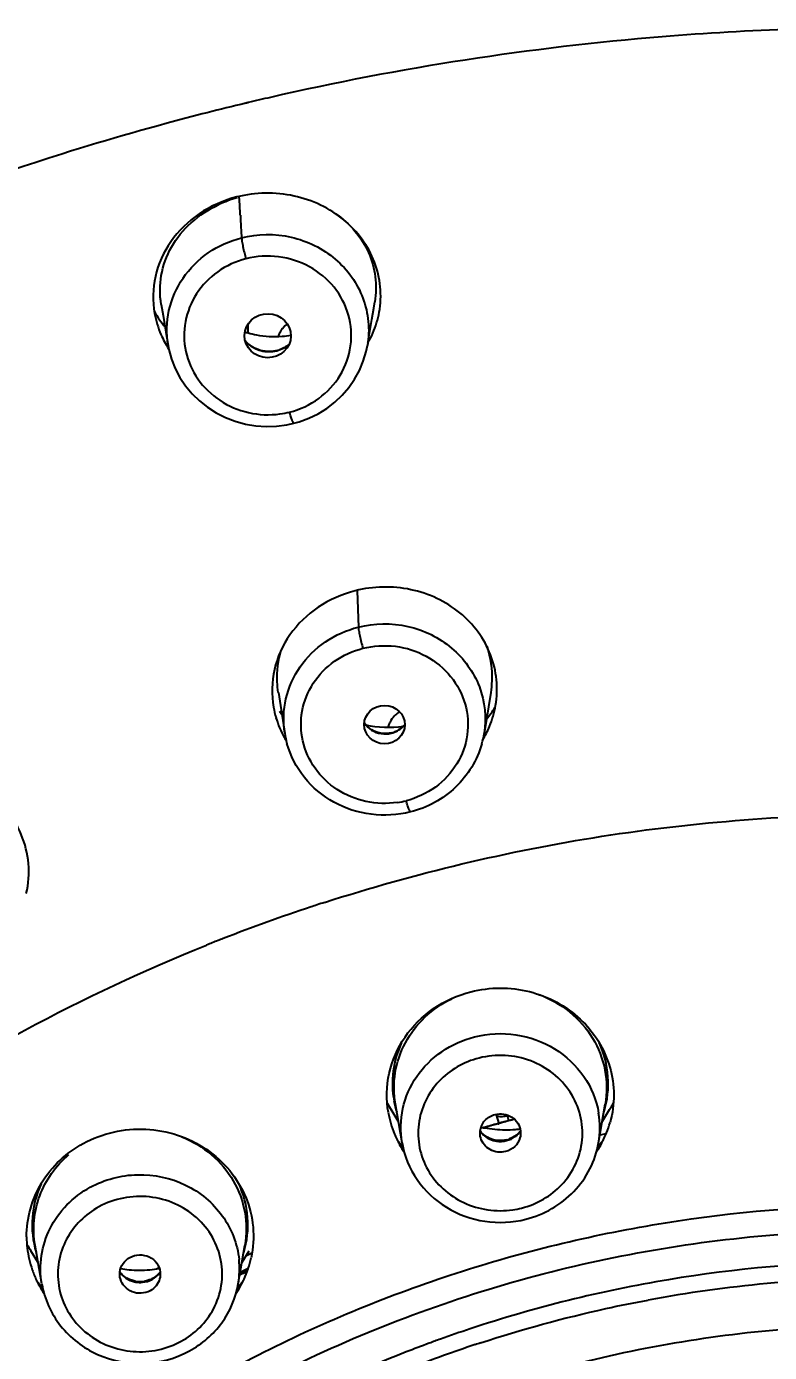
# Model space of a CAD drawing. Header units: millimetres. Extents: x 15137 to 17513, y -10160 to -6800.
# Drawn here: x 16518.38 to 16531.18, y -8244.1 to -8221.23 of the extents above; entities that cross this region are included whole.
import ezdxf

# ---------------------------------------------------------------- set-up
doc = ezdxf.new("R2010")
doc.units = ezdxf.units.MM
doc.styles.add('ARIAL', font='arial.ttf')
doc.dimstyles.get("Standard").update_dxf_attribs({"dimtxt": 15, "dimasz": 15, "dimexe": 0.18, "dimexo": 0.0625, "dimgap": 4, "dimtad": 0, "dimdec": 1, "dimdsep": 46, "dimtxsty": 'ARIAL', "dimcen": 0, "dimclrd": 5, "dimclre": 5, "dimclrt": 5, "dimadec": 0, "dimazin": 0, "dimtfac": 1, "dimtdec": 1, "dimtofl": 0, "dimtmove": 0, "dimatfit": 3, "dimfxl": 1, "dimtolj": 1, "dimtzin": 0, "dimarcsym": 0})

# ---------------------------------------------------------------- blocks, each defined once
blk = doc.blocks.new('*D72')
at = {"color": 5, "lineweight": -2, "transparency": 16777216}
for p, q in [((16473.239, -8277.12), (16473.239, -8173.164)), ((16593.175, -8277.612), (16593.175, -8173.164)), ((16488.239, -8173.344), (16504.502, -8173.344)), ((16578.175, -8173.344), (16561.912, -8173.344))]:
    blk.add_line(p, q, dxfattribs=at)
at = {"color": 5, "transparency": 16777216}
for points in [[(16488.239, -8170.844), (16488.239, -8175.844), (16473.239, -8173.344)], [(16578.175, -8170.844), (16578.175, -8175.844), (16593.175, -8173.344)]]:
    blk.add_solid(points, dxfattribs=at)
at = {"layer": 'Defpoints', "color": 0, "transparency": 16777216}
for p in [(16593.175, -8173.344), (16473.239, -8277.182), (16593.175, -8277.675)]:
    blk.add_point(p, dxfattribs=at)
at = {"color": 5, "transparency": 16777216, "insert": (16533.207, -8173.344), "char_height": 15, "attachment_point": 5, "style": 'ARIAL'}
blk.add_mtext('\\A1;%%C120', dxfattribs=at)

msp = doc.modelspace()

# ---------------------------------------------------------------- linework, layer by layer
at = {"linetype": 'Continuous'}
for p, q in [((16522.198, -8222.546), (16522.068, -8222.577)), ((16522.111, -8222.567), (16522.068, -8222.578)), ((16522.198, -8222.548), (16522.111, -8222.567)), ((16524.36, -8226.091), (16524.378, -8225.983)), ((16520.697, -8226.027), (16520.729, -8226.217)), ((16524.327, -8226.286), (16524.36, -8226.091)), ((16520.762, -8226.413), (16520.754, -8226.404)), ((16524.274, -8226.599), (16524.327, -8226.286)), ((16524.274, -8226.599), (16524.25, -8226.738)), ((16524.073, -8230.965), (16524.095, -8231.592)), ((16522.716, -8232.721), (16522.827, -8233.425)), ((16526.376, -8232.722), (16526.264, -8233.428)), ((16522.777, -8233.108), (16522.734, -8233.048)), ((16524.784, -8240.111), (16524.66, -8239.915)), ((16524.849, -8240.488), (16524.734, -8239.823)), ((16528.235, -8240.488), (16528.351, -8239.823)), ((16528.301, -8240.111), (16528.425, -8239.915)), ((16526.472, -8240.004), (16526.515, -8240.155)), ((16526.492, -8240.158), (16526.51, -8240.153)), ((16526.493, -8240.161), (16526.511, -8240.156)), ((16526.512, -8240.156), (16526.495, -8240.161)), ((16526.515, -8240.163), (16526.497, -8240.168)), ((16526.691, -8240.11), (16526.665, -8240.017)), ((16518.573, -8242.544), (16518.449, -8242.347)), ((16518.639, -8242.921), (16518.523, -8242.256)), ((16522.025, -8242.921), (16522.14, -8242.256)), ((16522.09, -8242.544), (16522.214, -8242.347)), ((16522.156, -8242.434), (16522.261, -8242.383)), ((16522.156, -8242.434), (16522.261, -8242.383)), ((16520.613, -8242.66), (16520.665, -8242.63)), ((16520.614, -8242.661), (16520.665, -8242.63)), ((16520.657, -8242.636), (16520.631, -8242.652)), ((16520.662, -8242.643), (16520.636, -8242.658))]:
    msp.add_line(p, q, dxfattribs=at)
for points in [[(16520.729, -8226.217), (16520.777, -8226.506), (16520.816, -8226.733)], [(16520.816, -8226.733), (16520.83, -8226.806), (16520.875, -8226.972)], [(16524.18, -8227.007), (16524.229, -8226.842), (16524.25, -8226.738)], [(16520.875, -8226.972), (16520.939, -8227.133), (16521.02, -8227.287), (16521.117, -8227.432), (16521.229, -8227.567), (16521.356, -8227.691), (16521.496, -8227.802), (16521.646, -8227.898), (16521.806, -8227.979), (16521.974, -8228.043), (16522.148, -8228.091), (16522.326, -8228.121), (16522.506, -8228.133), (16522.686, -8228.127), (16522.863, -8228.103), (16522.982, -8228.078)], [(16522.982, -8228.078), (16523.077, -8228.051), (16523.243, -8227.99), (16523.402, -8227.912), (16523.552, -8227.82), (16523.691, -8227.712), (16523.818, -8227.592), (16523.931, -8227.46), (16524.03, -8227.318), (16524.113, -8227.166), (16524.18, -8227.007)]]:
    msp.add_lwpolyline(points, dxfattribs=at)
for centre, radius, start, end in [((16533.146, -8268.427), 47.169, 102.9429, 103.421), ((16533.141, -8268.405), 47.146, 103.5833, 104.4138), ((16522.551, -8226.152), 2.037, 105.4994, 114.9104), ((16484.751, -8226.375), 37.357, 2.8923, 3.3703), ((16522.217, -8225.214), 1.886, 209.6257, 214.8416), ((16522.201, -8225.893), 1.644, 190.1646, 203.4678), ((16522.821, -8225.867), 1.66, 336.7167, 349.8027), ((16522.256, -8225.187), 1.933, 214.8398, 219.0263), ((16523.082, -8226.409), 0.894, 177.8558, 183.0379), ((16523.151, -8226.733), 0.466, 140.844, 148.582), ((16523.161, -8226.742), 0.478, 127.5259, 140.7896), ((16522.256, -8225.868), 1.704, 203.4904, 212.8358), ((16522.635, -8224.987), 1.592, 251.9367, 253.9929), ((16522.546, -8226.308), 0.53, 223.3845, 227.6014), ((16523.083, -8226.409), 0.895, 183.0411, 186.9811), ((16522.644, -8224.952), 1.629, 254.0077, 259.2243), ((16522.653, -8224.9), 1.682, 259.2534, 274.3472), ((16523.142, -8226.728), 0.455, 156.4151, 160.811), ((16523.146, -8226.73), 0.459, 148.5939, 156.4035), ((16522.652, -8224.867), 1.714, 274.3133, 279.4663), ((16522.775, -8225.847), 1.71, 330.3313, 336.7022), ((16522.549, -8226.305), 0.534, 227.598, 229.3327), ((16522.559, -8226.294), 0.546, 284.2191, 288.2261), ((16522.54, -8226.432), 1.498, 277.8073, 284.199), ((16524.261, -8232.687), 1.653, 189.9682, 196.4539), ((16525.068, -8233.46), 0.485, 122.8913, 133.1567), ((16524.795, -8232.658), 1.69, 343.8664, 350.2513), ((16524.309, -8232.67), 1.704, 196.5279, 209.1797), ((16525.044, -8233.441), 0.455, 156.4161, 164.5669), ((16525.048, -8233.443), 0.459, 148.5939, 156.4035), ((16525.058, -8233.449), 0.471, 133.1812, 148.5176), ((16524.572, -8233.02), 0.411, 314.4175, 318.2925), ((16524.735, -8232.634), 1.754, 329.2859, 337.482), ((16524.777, -8232.653), 1.708, 337.5151, 343.8654), ((16524.453, -8232.082), 2.161, 220.794, 222.0087), ((16524.344, -8232.652), 1.743, 209.1468, 211.2426), ((16524.402, -8233.174), 1.595, 189.0332, 195.4952), ((16524.56, -8232.988), 0.442, 284.2256, 290.0083), ((16524.68, -8233.173), 1.604, 344.3249, 350.8496), ((16524.535, -8233.025), 1.609, 278.3558, 283.7784), ((16533.06, -8265.926), 31.087, 108.3347, 111.3078), ((16533.102, -8266.049), 31.217, 108.1393, 108.3366), ((16533.107, -8266.064), 31.233, 107.8863, 108.1393), ((16533.005, -8265.781), 30.932, 111.3102, 111.4841), ((16533.002, -8265.772), 30.923, 111.4841, 111.878), ((16526.38, -8238.829), 2.035, 208.5628, 212.2792), ((16526.357, -8239.465), 1.675, 190.3604, 197.1156), ((16526.703, -8238.828), 2.036, 327.7655, 328.9609), ((16526.706, -8238.83), 2.033, 328.9607, 331.5449), ((16526.359, -8239.663), 1.773, 189.8086, 202.3145), ((16533.15, -8264.049), 24.798, 105.5671, 106.1224), ((16533.154, -8264.05), 24.803, 105.5798, 105.8407), ((16533.156, -8264.056), 24.81, 105.3718, 105.5374), ((16533.152, -8264.057), 24.806, 105.3714, 105.5249), ((16533.153, -8264.062), 24.811, 104.8514, 105.3714), ((16533.158, -8264.063), 24.817, 104.8516, 105.3718), ((16526.526, -8239.483), 0.551, 277.7669, 281.0875), ((16526.517, -8239.435), 0.601, 281.0526, 284.2225), ((16526.711, -8240.226), 1.547, 350.2387, 9.414), ((16526.724, -8239.662), 1.774, 338.318, 344.5401), ((16526.392, -8239.649), 1.809, 202.3229, 208.4609), ((16526.622, -8237.998), 2.26, 259.4721, 261.0115), ((16533.152, -8264.043), 24.796, 105.8407, 106.1496), ((16526.554, -8240.048), 0.412, 306.5194, 314.1264), ((16526.684, -8238.964), 1.297, 275.3579, 278.7824), ((16526.561, -8240.055), 0.403, 314.1351, 318), ((16526.567, -8240.061), 0.393, 318.0195, 325.059), ((16533.185, -8264.872), 25.008, 101.1108, 101.3613), ((16526.701, -8239.652), 1.799, 331.3807, 338.2962), ((16526.435, -8239.109), 2.133, 218.3827, 222.4316), ((16526.405, -8239.642), 1.824, 208.4579, 212.1945), ((16526.408, -8239.64), 1.827, 212.1939, 213.6183), ((16526.541, -8240.027), 0.436, 245.8801, 261.2746), ((16526.546, -8239.998), 0.45, 284.2265, 290.0837), ((16526.663, -8239.631), 1.843, 325.971, 327.784), ((16526.673, -8239.637), 1.831, 327.782, 331.3902), ((16526.657, -8239.115), 2.124, 317.5761, 318.948), ((16526.664, -8239.121), 2.114, 318.9487, 319.4259), ((16526.666, -8239.123), 2.111, 319.426, 321.7121), ((16526.545, -8240.175), 1.482, 278.2248, 284.2), ((16520.136, -8242.099), 1.76, 180.3834, 192.9334), ((16520.172, -8241.26), 2.037, 208.5014, 211.0404), ((16520.185, -8241.252), 2.052, 211.0388, 212.2625), ((16520.144, -8242.096), 1.769, 192.9677, 199.2223), ((16520.172, -8242.086), 1.798, 199.2228, 205.4757), ((16520.301, -8241.056), 1.628, 259.2351, 264.3881), ((16520.253, -8240.02), 2.667, 275.2712, 278.9134), ((16520.505, -8242.658), 1.542, 350.1999, 5.918), ((16520.488, -8242.085), 1.802, 329.0168, 341.4563), ((16532.94, -8263.572), 23.514, 117.1971, 117.5795), ((16532.948, -8264.116), 24.006, 116.6076, 116.9739), ((16520.51, -8242.093), 1.778, 341.497, 347.7824), ((16520.185, -8242.08), 1.813, 205.477, 212.2463), ((16520.227, -8241.539), 2.137, 218.2988, 222.4556), ((16520.311, -8242.489), 0.4, 214.9464, 220.7697), ((16520.332, -8242.412), 0.468, 260.5213, 279.2404), ((16520.332, -8242.453), 0.442, 260.1844, 275.44), ((16520.347, -8242.455), 0.423, 298.628, 303.1315), ((16520.442, -8241.544), 2.129, 317.5443, 319.8112), ((16532.931, -8263.61), 23.511, 117.2399, 117.5816), ((16532.924, -8263.589), 23.491, 117.2449, 117.5858), ((16520.448, -8241.549), 2.121, 319.8115, 321.6689), ((16533.209, -8265.404), 22.584, 90.006, 100.5032), ((16520.195, -8242.073), 1.824, 212.2476, 213.5122), ((16520.457, -8242.066), 1.837, 326.539, 327.7529), ((16520.463, -8242.07), 1.831, 327.7528, 329.0229), ((16533.103, -8264.982), 22.433, 108.3991, 109.7839), ((16520.348, -8242.642), 1.444, 292.5293, 298.609), ((16533.09, -8264.948), 22.397, 110.3039, 111.3915), ((16533.1, -8264.941), 22.108, 108.4368, 111.4304), ((16533.096, -8264.964), 22.414, 109.7841, 110.304), ((16533.116, -8264.99), 22.159, 108.1868, 108.4372)]:
    msp.add_arc(centre, radius, start, end, dxfattribs=at)
for centre, major_axis, ratio in [((16522.534, -8226.567), (0.4, -0.006), 0.948309), ((16524.546, -8233.274), (0.35, -0.002), 0.946303)]:
    msp.add_ellipse(centre, major_axis=major_axis, ratio=ratio, dxfattribs=at)
for centre, major_axis, start_param, end_param in [((16524.569, -8231.89), (2.205, -0.01), -0.661609, -0.541164), ((16524.606, -8231.827), (1.579, -0.007), 4.46888, 4.885042)]:
    msp.add_ellipse(centre, major_axis=major_axis, ratio=0.946321, start_param=start_param, end_param=end_param, dxfattribs=at)
for points, knots in [([(16470.777, -8261.974), (16470.564, -8257.996), (16470.997, -8249.952), (16474.202, -8238.288), (16478.885, -8229.292), (16483.703, -8222.757), (16489.224, -8216.684), (16497.308, -8210.143), (16506.567, -8205.306), (16514.472, -8202.545), (16522.655, -8200.546), (16528.993, -8199.939), (16533.207, -8199.939)], [0, 0, 0, 0, 0.121522, 0.243492, 0.366411, 0.428424, 0.490784, 0.616404, 0.743348, 0.807307, 0.871469, 1, 1, 1, 1]), ([(16470.991, -8261.672), (16471.131, -8257.909), (16471.921, -8252.257), (16474.088, -8245.011), (16476.987, -8237.969), (16481.943, -8229.707), (16488.441, -8222.535), (16494.421, -8217.583), (16500.907, -8213.172), (16509.804, -8208.805), (16521.3, -8205.597), (16533.231, -8204.516), (16545.161, -8205.605), (16556.655, -8208.822), (16565.548, -8213.196), (16572.03, -8217.612), (16578.007, -8222.568), (16584.499, -8229.745), (16589.448, -8238.01), (16592.341, -8245.055), (16594.502, -8252.302), (16595.287, -8257.955), (16595.424, -8261.718)], [0, 0, 0, 0, 0.060743, 0.091251, 0.121862, 0.183409, 0.24559, 0.276968, 0.308508, 0.371957, 0.43586, 0.500007, 0.564153, 0.628055, 0.691501, 0.72304, 0.754416, 0.816594, 0.87814, 0.90875, 0.939257, 1, 1, 1, 1]), ([(16564.381, -8314.305), (16567.838, -8312.393), (16574.372, -8307.927), (16582.642, -8299.515), (16589.031, -8289.732), (16593.285, -8278.952), (16595.236, -8267.588), (16594.805, -8256.082), (16592.012, -8244.879), (16586.965, -8234.412), (16579.866, -8225.082), (16570.989, -8217.243), (16560.678, -8211.19), (16549.326, -8207.149), (16537.365, -8205.269), (16525.245, -8205.622), (16513.431, -8208.191), (16506.013, -8211.338), (16502.506, -8213.238)], [0, 0, 0, 0, 0.063059, 0.125441, 0.187164, 0.248341, 0.309174, 0.36992, 0.430848, 0.492201, 0.554154, 0.616784, 0.680067, 0.743881, 0.808029, 0.872266, 0.936332, 1, 1, 1, 1]), ([(16473.56, -8257.835), (16473.951, -8254.395), (16475.41, -8247.553), (16479.526, -8237.874), (16485.436, -8229.067), (16492.936, -8221.431), (16501.775, -8215.216), (16511.656, -8210.626), (16522.248, -8207.81), (16529.555, -8207.178), (16533.207, -8207.178)], [0, 0, 0, 0, 0.121505, 0.243723, 0.366989, 0.491492, 0.617254, 0.744133, 0.87184, 1, 1, 1, 1]), ([(16473.899, -8257.418), (16474.31, -8254.013), (16475.796, -8247.245), (16479.926, -8237.68), (16485.819, -8228.982), (16493.277, -8221.444), (16502.051, -8215.31), (16511.851, -8210.781), (16522.348, -8208.004), (16529.588, -8207.381), (16533.207, -8207.381)], [0, 0, 0, 0, 0.121478, 0.243672, 0.366932, 0.491438, 0.617211, 0.744105, 0.871826, 1, 1, 1, 1]), ([(16533.207, -8207.81), (16529.615, -8207.81), (16522.43, -8208.429), (16512.01, -8211.184), (16502.282, -8215.677), (16493.571, -8221.764), (16486.164, -8229.244), (16481.271, -8236.458), (16478.243, -8242.652), (16475.831, -8249.055), (16474.719, -8254.092), (16474.309, -8257.473)], [0, 0, 0, 0, 0.128122, 0.255798, 0.382654, 0.508402, 0.632897, 0.75616, 0.817448, 0.87851, 1, 1, 1, 1]), ([(16531.116, -8208.23), (16527.636, -8208.347), (16520.697, -8209.163), (16510.68, -8212.105), (16501.362, -8216.673), (16493.039, -8222.725), (16485.971, -8230.076), (16480.383, -8238.496), (16476.455, -8247.72), (16475.022, -8254.233), (16474.618, -8257.51)], [0, 0, 0, 0, 0.128179, 0.255844, 0.38266, 0.508371, 0.632857, 0.756146, 0.878422, 1, 1, 1, 1]), ([(16507.469, -8221.796), (16509.42, -8220.731), (16513.47, -8218.845), (16517.724, -8217.482), (16519.889, -8216.934)], [0, 0, 0, 0, 0.498764, 1, 1, 1, 1]), ([(16531.607, -8221.28), (16530.847, -8221.306), (16527.815, -8221.481), (16524.8, -8221.947), (16522.581, -8222.456)], [0, 0, 0, 0, 0.250385, 1, 1, 1, 1]), ([(16521.405, -8222.743), (16520.593, -8222.951), (16517.378, -8223.869), (16514.262, -8225.133), (16512.027, -8226.261)], [0, 0, 0, 0, 0.250926, 1, 1, 1, 1]), ([(16524.455, -8226.161), (16524.481, -8226.017), (16524.493, -8225.721), (16524.39, -8225.288), (16524.173, -8224.89), (16523.744, -8224.436), (16522.994, -8224.08), (16522.321, -8224.093), (16522.002, -8224.174)], [0, 0, 0, 0, 0.117756, 0.235602, 0.355438, 0.478657, 0.734763, 1, 1, 1, 1]), ([(16522.002, -8224.174), (16521.772, -8224.232), (16521.335, -8224.425), (16520.833, -8224.912), (16520.556, -8225.529), (16520.546, -8225.974), (16520.583, -8226.183)], [0, 0, 0, 0, 0.264916, 0.519554, 0.763028, 1, 1, 1, 1]), ([(16520.697, -8226.027), (16520.669, -8225.863), (16520.67, -8225.516), (16520.851, -8225.019), (16521.202, -8224.591), (16521.52, -8224.385), (16521.693, -8224.305)], [0, 0, 0, 0, 0.234691, 0.476893, 0.730974, 1, 1, 1, 1]), ([(16522.061, -8224.49), (16522.066, -8224.587), (16522.072, -8224.716), (16522.079, -8224.845), (16522.081, -8224.878)], [0, 0, 0, 0, 0.747117, 1, 1, 1, 1]), ([(16523.694, -8224.457), (16523.82, -8224.543), (16524.048, -8224.743), (16524.289, -8225.123), (16524.408, -8225.548), (16524.402, -8225.841), (16524.378, -8225.983)], [0, 0, 0, 0, 0.260123, 0.509697, 0.754514, 1, 1, 1, 1]), ([(16522.081, -8224.878), (16522.358, -8224.808), (16522.951, -8224.799), (16523.611, -8225.127), (16523.994, -8225.544), (16524.19, -8225.914), (16524.284, -8226.319), (16524.274, -8226.596), (16524.251, -8226.731)], [0, 0, 0, 0, 0.255237, 0.507792, 0.632548, 0.755838, 0.877935, 1, 1, 1, 1]), ([(16520.815, -8226.731), (16520.782, -8226.534), (16520.793, -8226.12), (16521.043, -8225.55), (16521.489, -8225.104), (16521.878, -8224.93), (16522.081, -8224.878)], [0, 0, 0, 0, 0.244857, 0.491912, 0.743281, 1, 1, 1, 1]), ([(16522.081, -8224.878), (16522.082, -8224.898), (16522.09, -8224.949), (16522.113, -8225.071), (16522.139, -8225.171), (16522.158, -8225.24)], [0, 0, 0, 0, 0.165234, 0.416176, 1, 1, 1, 1]), ([(16522.158, -8225.24), (16521.985, -8225.284), (16521.654, -8225.435), (16521.28, -8225.823), (16521.081, -8226.317), (16521.088, -8226.847), (16521.304, -8227.335), (16521.693, -8227.711), (16522.196, -8227.925), (16522.565, -8227.941), (16522.744, -8227.916)], [0, 0, 0, 0, 0.127091, 0.251856, 0.374478, 0.49622, 0.618972, 0.744114, 0.871529, 1, 1, 1, 1]), ([(16522.908, -8227.885), (16523.088, -8227.839), (16523.431, -8227.68), (16523.811, -8227.269), (16523.999, -8226.748), (16523.96, -8226.198), (16523.702, -8225.706), (16523.268, -8225.347), (16522.725, -8225.171), (16522.341, -8225.194), (16522.158, -8225.24)], [0, 0, 0, 0, 0.127095, 0.251573, 0.373815, 0.495339, 0.618209, 0.743703, 0.871482, 1, 1, 1, 1]), ([(16522.457, -8226.831), (16522.427, -8226.825), (16522.311, -8226.794), (16522.206, -8226.724), (16522.147, -8226.658)], [0, 0, 0, 0, 0.254926, 1, 1, 1, 1]), ([(16522.981, -8228.077), (16522.98, -8228.077), (16522.975, -8228.073), (16522.965, -8228.056), (16522.949, -8228.017), (16522.929, -8227.957), (16522.915, -8227.91), (16522.908, -8227.885)], [0, 0, 0, 0, 0.026265, 0.081407, 0.293501, 0.620354, 1, 1, 1, 1]), ([(16524.043, -8230.966), (16523.816, -8231.023), (16523.385, -8231.213), (16522.886, -8231.695), (16522.606, -8232.312), (16522.595, -8232.76), (16522.633, -8232.973)], [0, 0, 0, 0, 0.261124, 0.5141, 0.758862, 1, 1, 1, 1]), ([(16526.461, -8232.944), (16526.486, -8232.798), (16526.496, -8232.498), (16526.392, -8232.061), (16526.172, -8231.663), (16525.746, -8231.216), (16525.008, -8230.872), (16524.352, -8230.888), (16524.043, -8230.966)], [0, 0, 0, 0, 0.120556, 0.240896, 0.362378, 0.486103, 0.739846, 1, 1, 1, 1]), ([(16522.827, -8233.423), (16522.796, -8233.227), (16522.81, -8232.817), (16523.063, -8232.254), (16523.508, -8231.815), (16523.894, -8231.643), (16524.095, -8231.592)], [0, 0, 0, 0, 0.244861, 0.491897, 0.743566, 1, 1, 1, 1]), ([(16524.095, -8231.592), (16524.371, -8231.522), (16524.96, -8231.514), (16525.742, -8231.896), (16526.247, -8232.589), (16526.307, -8233.158), (16526.265, -8233.424)], [0, 0, 0, 0, 0.256589, 0.510218, 0.757267, 1, 1, 1, 1]), ([(16524.095, -8231.592), (16524.096, -8231.612), (16524.104, -8231.663), (16524.127, -8231.785), (16524.153, -8231.887), (16524.173, -8231.958)], [0, 0, 0, 0, 0.162553, 0.407364, 1, 1, 1, 1]), ([(16524.173, -8231.958), (16524.354, -8231.914), (16524.737, -8231.888), (16525.278, -8232.062), (16525.712, -8232.418), (16525.971, -8232.908), (16526.009, -8233.457), (16525.821, -8233.975), (16525.441, -8234.385), (16525.098, -8234.541), (16524.919, -8234.588)], [0, 0, 0, 0, 0.128456, 0.256225, 0.3817, 0.504577, 0.626085, 0.748295, 0.872858, 1, 1, 1, 1]), ([(16526.309, -8231.924), (16526.374, -8232.115), (16526.413, -8232.388), (16526.386, -8232.656), (16526.376, -8232.722)], [0, 0, 0, 0, 0.748675, 1, 1, 1, 1]), ([(16522.714, -8232.718), (16522.705, -8232.657), (16522.68, -8232.415), (16522.712, -8232.167), (16522.764, -8231.992)], [0, 0, 0, 0, 0.25113, 1, 1, 1, 1]), ([(16524.769, -8234.617), (16524.59, -8234.643), (16524.221, -8234.633), (16523.715, -8234.423), (16523.323, -8234.051), (16523.105, -8233.564), (16523.093, -8233.034), (16523.292, -8232.54), (16523.668, -8232.152), (16523.999, -8232.004), (16524.173, -8231.958)], [0, 0, 0, 0, 0.128615, 0.256097, 0.381173, 0.503835, 0.625423, 0.747892, 0.872705, 1, 1, 1, 1]), ([(16524.504, -8233.427), (16524.442, -8233.419), (16524.323, -8233.38), (16524.231, -8233.294), (16524.197, -8233.245)], [0, 0, 0, 0, 0.510622, 1, 1, 1, 1]), ([(16524.198, -8233.248), (16524.23, -8233.296), (16524.316, -8233.379), (16524.429, -8233.421), (16524.487, -8233.43)], [0, 0, 0, 0, 0.496236, 1, 1, 1, 1]), ([(16524.896, -8233.272), (16524.884, -8233.287), (16524.832, -8233.343), (16524.765, -8233.383), (16524.711, -8233.403)], [0, 0, 0, 0, 0.24483, 1, 1, 1, 1]), ([(16524.992, -8234.781), (16524.773, -8234.836), (16524.311, -8234.864), (16523.657, -8234.652), (16523.132, -8234.216), (16522.924, -8233.811), (16522.865, -8233.6)], [0, 0, 0, 0, 0.253191, 0.505353, 0.754411, 1, 1, 1, 1]), ([(16526.225, -8233.606), (16526.146, -8233.886), (16525.823, -8234.416), (16525.279, -8234.708), (16524.992, -8234.781)], [0, 0, 0, 0, 0.495198, 1, 1, 1, 1]), ([(16518.372, -8236.188), (16518.411, -8236.019), (16518.436, -8235.67), (16518.309, -8235.16), (16518.031, -8234.709), (16517.488, -8234.234), (16516.575, -8233.957), (16515.827, -8234.134), (16515.504, -8234.31)], [0, 0, 0, 0, 0.121098, 0.241683, 0.363367, 0.48746, 0.741652, 1, 1, 1, 1]), ([(16524.992, -8234.781), (16524.99, -8234.781), (16524.985, -8234.777), (16524.976, -8234.76), (16524.96, -8234.722), (16524.94, -8234.662), (16524.926, -8234.614), (16524.918, -8234.588)], [0, 0, 0, 0, 0.025691, 0.081019, 0.285779, 0.602279, 1, 1, 1, 1]), ([(16523.514, -8236.34), (16524.294, -8236.089), (16525.874, -8235.647), (16528.29, -8235.167), (16530.741, -8234.888), (16532.385, -8234.819), (16533.207, -8234.819)], [0, 0, 0, 0, 0.249392, 0.499308, 0.749563, 1, 1, 1, 1]), ([(16510.282, -8244.888), (16511.798, -8243.19), (16515.266, -8240.125), (16519.34, -8237.935), (16521.479, -8237.076)], [0, 0, 0, 0, 0.496949, 1, 1, 1, 1]), ([(16524.612, -8239.965), (16524.574, -8239.743), (16524.584, -8239.277), (16524.866, -8238.635), (16525.37, -8238.135), (16525.807, -8237.939), (16526.036, -8237.881)], [0, 0, 0, 0, 0.244889, 0.491866, 0.743501, 1, 1, 1, 1]), ([(16526.036, -8237.881), (16526.362, -8237.798), (16527.062, -8237.795), (16527.829, -8238.209), (16528.25, -8238.723), (16528.45, -8239.173), (16528.52, -8239.657), (16528.477, -8239.98), (16528.434, -8240.135)], [0, 0, 0, 0, 0.255818, 0.508177, 0.632803, 0.75584, 0.877933, 1, 1, 1, 1]), ([(16524.734, -8239.823), (16524.703, -8239.645), (16524.701, -8239.273), (16524.881, -8238.746), (16525.224, -8238.298), (16525.538, -8238.083), (16525.707, -8238.001)], [0, 0, 0, 0, 0.246061, 0.493483, 0.744456, 1, 1, 1, 1]), ([(16527.202, -8237.927), (16527.394, -8237.997), (16527.755, -8238.199), (16528.161, -8238.661), (16528.381, -8239.226), (16528.384, -8239.63), (16528.351, -8239.823)], [0, 0, 0, 0, 0.256071, 0.507344, 0.754527, 1, 1, 1, 1]), ([(16524.841, -8238.756), (16524.768, -8238.912), (16524.669, -8239.248), (16524.679, -8239.597), (16524.71, -8239.766)], [0, 0, 0, 0, 0.501041, 1, 1, 1, 1]), ([(16524.849, -8240.488), (16524.815, -8240.293), (16524.824, -8239.884), (16525.071, -8239.321), (16525.513, -8238.882), (16525.897, -8238.71), (16526.098, -8238.659)], [0, 0, 0, 0, 0.244906, 0.491898, 0.743521, 1, 1, 1, 1]), ([(16526.098, -8238.659), (16526.329, -8238.601), (16526.817, -8238.576), (16527.498, -8238.822), (16528.02, -8239.309), (16528.2, -8239.749), (16528.237, -8239.973)], [0, 0, 0, 0, 0.255173, 0.508567, 0.756884, 1, 1, 1, 1]), ([(16528.331, -8239.948), (16528.389, -8239.754), (16528.436, -8239.343), (16528.33, -8238.942), (16528.245, -8238.759)], [0, 0, 0, 0, 0.499309, 1, 1, 1, 1]), ([(16526.176, -8239.025), (16526.044, -8239.058), (16525.791, -8239.161), (16525.577, -8239.33), (16525.485, -8239.427)], [0, 0, 0, 0, 0.503493, 1, 1, 1, 1]), ([(16527.599, -8241.21), (16527.698, -8241.104), (16527.863, -8240.862), (16527.977, -8240.439), (16527.944, -8240.003), (16527.767, -8239.601), (16527.466, -8239.273), (16527.072, -8239.052), (16526.626, -8238.959), (16526.321, -8238.988), (16526.176, -8239.025)], [0, 0, 0, 0, 0.123891, 0.246141, 0.367988, 0.490847, 0.615701, 0.742722, 0.871234, 1, 1, 1, 1]), ([(16525.485, -8239.427), (16525.39, -8239.528), (16525.231, -8239.759), (16525.113, -8240.161), (16525.13, -8240.578), (16525.279, -8240.97), (16525.546, -8241.3), (16525.905, -8241.538), (16526.322, -8241.663), (16526.614, -8241.662), (16526.757, -8241.642)], [0, 0, 0, 0, 0.124077, 0.246556, 0.368518, 0.491293, 0.615869, 0.742566, 0.870895, 1, 1, 1, 1]), ([(16526.194, -8240.281), (16526.202, -8240.216), (16526.263, -8240.086), (16526.386, -8240.015), (16526.452, -8239.999)], [0, 0, 0, 0, 0.491948, 1, 1, 1, 1]), ([(16526.452, -8239.999), (16526.5, -8239.986), (16526.602, -8239.982), (16526.744, -8240.036), (16526.851, -8240.141), (16526.884, -8240.235), (16526.89, -8240.282)], [0, 0, 0, 0, 0.255443, 0.509008, 0.7571, 1, 1, 1, 1]), ([(16526.472, -8240.006), (16526.477, -8240.021), (16526.531, -8240.038), (16526.572, -8240.033), (16526.601, -8240.029)], [0, 0, 0, 0, 0.344868, 1, 1, 1, 1]), ([(16519.354, -8240.498), (16519.516, -8240.409), (16519.869, -8240.277), (16520.431, -8240.227), (16520.986, -8240.33), (16521.487, -8240.576), (16521.896, -8240.948), (16522.177, -8241.414), (16522.307, -8241.938), (16522.285, -8242.297), (16522.248, -8242.47)], [0, 0, 0, 0, 0.127166, 0.255244, 0.38308, 0.509717, 0.6345, 0.757361, 0.878852, 1, 1, 1, 1]), ([(16521.054, -8240.383), (16521.238, -8240.457), (16521.582, -8240.665), (16521.966, -8241.122), (16522.171, -8241.675), (16522.173, -8242.067), (16522.14, -8242.256)], [0, 0, 0, 0, 0.255795, 0.507023, 0.754298, 1, 1, 1, 1]), ([(16526.495, -8240.446), (16526.434, -8240.439), (16526.319, -8240.404), (16526.227, -8240.326), (16526.194, -8240.281)], [0, 0, 0, 0, 0.522812, 1, 1, 1, 1]), ([(16526.633, -8240.638), (16526.546, -8240.66), (16526.352, -8240.639), (16526.227, -8240.486), (16526.204, -8240.402)], [0, 0, 0, 0, 0.508603, 1, 1, 1, 1]), ([(16526.881, -8240.402), (16526.865, -8240.458), (16526.8, -8240.565), (16526.691, -8240.623), (16526.633, -8240.638)], [0, 0, 0, 0, 0.492758, 1, 1, 1, 1]), ([(16526.889, -8240.282), (16526.878, -8240.297), (16526.827, -8240.357), (16526.757, -8240.4), (16526.7, -8240.42)], [0, 0, 0, 0, 0.236868, 1, 1, 1, 1]), ([(16518.376, -8242.11), (16518.374, -8241.788), (16518.56, -8241.123), (16519.064, -8240.656), (16519.354, -8240.498)], [0, 0, 0, 0, 0.493711, 1, 1, 1, 1]), ([(16524.849, -8240.488), (16524.888, -8240.713), (16525.07, -8241.154), (16525.592, -8241.642), (16526.269, -8241.887), (16526.754, -8241.863), (16526.982, -8241.805)], [0, 0, 0, 0, 0.245385, 0.494204, 0.746492, 1, 1, 1, 1]), ([(16526.982, -8241.805), (16527.139, -8241.765), (16527.443, -8241.642), (16527.826, -8241.342), (16528.107, -8240.949), (16528.208, -8240.643), (16528.235, -8240.488)], [0, 0, 0, 0, 0.253612, 0.504855, 0.753456, 1, 1, 1, 1]), ([(16518.523, -8242.256), (16518.475, -8241.974), (16518.529, -8241.37), (16518.882, -8240.879), (16519.103, -8240.69)], [0, 0, 0, 0, 0.495607, 1, 1, 1, 1]), ([(16519.474, -8241.253), (16519.721, -8241.119), (16520.29, -8240.968), (16521.139, -8241.151), (16521.804, -8241.696), (16522.011, -8242.232), (16522.039, -8242.499)], [0, 0, 0, 0, 0.253996, 0.508275, 0.757267, 1, 1, 1, 1]), ([(16518.628, -8241.194), (16518.544, -8241.376), (16518.439, -8241.773), (16518.484, -8242.182), (16518.541, -8242.374)], [0, 0, 0, 0, 0.500688, 1, 1, 1, 1]), ([(16518.639, -8242.921), (16518.611, -8242.76), (16518.607, -8242.427), (16518.759, -8241.95), (16519.054, -8241.539), (16519.326, -8241.334), (16519.474, -8241.253)], [0, 0, 0, 0, 0.246388, 0.493964, 0.744882, 1, 1, 1, 1]), ([(16522.121, -8242.378), (16522.179, -8242.183), (16522.225, -8241.769), (16522.117, -8241.367), (16522.03, -8241.183)], [0, 0, 0, 0, 0.499293, 1, 1, 1, 1]), ([(16526.909, -8241.612), (16527.04, -8241.578), (16527.293, -8241.476), (16527.507, -8241.307), (16527.599, -8241.21)], [0, 0, 0, 0, 0.503493, 1, 1, 1, 1]), ([(16521.597, -8243.353), (16521.664, -8243.227), (16521.757, -8242.95), (16521.751, -8242.514), (16521.599, -8242.102), (16521.318, -8241.758), (16520.938, -8241.515), (16520.498, -8241.398), (16520.042, -8241.416), (16519.755, -8241.519), (16519.624, -8241.591)], [0, 0, 0, 0, 0.122096, 0.243537, 0.365743, 0.489812, 0.616075, 0.743999, 0.872423, 1, 1, 1, 1]), ([(16511.408, -8256.65), (16511.773, -8255.563), (16512.688, -8253.437), (16514.566, -8250.505), (16516.908, -8247.89), (16519.655, -8245.656), (16522.738, -8243.86), (16526.081, -8242.545), (16529.598, -8241.742), (16532.004, -8241.563), (16533.207, -8241.563)], [0, 0, 0, 0, 0.121707, 0.244305, 0.36795, 0.492688, 0.61846, 0.745104, 0.872393, 1, 1, 1, 1]), ([(16519.624, -8241.591), (16519.506, -8241.655), (16519.29, -8241.816), (16519.129, -8242.032), (16519.067, -8242.148)], [0, 0, 0, 0, 0.504011, 1, 1, 1, 1]), ([(16510.846, -8263.685), (16510.808, -8262.28), (16511.03, -8259.449), (16512.248, -8255.359), (16514.299, -8251.58), (16517.099, -8248.264), (16520.536, -8245.542), (16524.473, -8243.518), (16528.751, -8242.272), (16531.722, -8241.992), (16533.207, -8241.992)], [0, 0, 0, 0, 0.121571, 0.243627, 0.366646, 0.490943, 0.616628, 0.743595, 0.871529, 1, 1, 1, 1]), ([(16519.067, -8242.148), (16519.002, -8242.269), (16518.912, -8242.533), (16518.909, -8242.95), (16519.039, -8243.348), (16519.291, -8243.689), (16519.638, -8243.942), (16520.049, -8244.084), (16520.485, -8244.103), (16520.769, -8244.031), (16520.902, -8243.976)], [0, 0, 0, 0, 0.122199, 0.243728, 0.365865, 0.489694, 0.615632, 0.743339, 0.871816, 1, 1, 1, 1]), ([(16520.157, -8242.464), (16520.207, -8242.437), (16520.322, -8242.406), (16520.495, -8242.442), (16520.63, -8242.552), (16520.673, -8242.66), (16520.68, -8242.715)], [0, 0, 0, 0, 0.254042, 0.508239, 0.757232, 1, 1, 1, 1]), ([(16519.984, -8242.713), (16519.99, -8242.662), (16520.029, -8242.561), (16520.111, -8242.489), (16520.157, -8242.464)], [0, 0, 0, 0, 0.493996, 1, 1, 1, 1]), ([(16532.96, -8242.537), (16531.783, -8242.55), (16529.429, -8242.757), (16527.136, -8243.325), (16526.022, -8243.696)], [0, 0, 0, 0, 0.50076, 1, 1, 1, 1]), ([(16520.507, -8243.037), (16520.46, -8243.063), (16520.354, -8243.093), (16520.193, -8243.067), (16520.06, -8242.977), (16520.007, -8242.883), (16519.993, -8242.834)], [0, 0, 0, 0, 0.253194, 0.50706, 0.75659, 1, 1, 1, 1]), ([(16520.009, -8242.75), (16520.055, -8242.804), (16520.14, -8242.86), (16520.232, -8242.884), (16520.257, -8242.889)], [0, 0, 0, 0, 0.745399, 1, 1, 1, 1]), ([(16520.255, -8242.874), (16520.233, -8242.87), (16520.152, -8242.851), (16520.077, -8242.808), (16520.032, -8242.767)], [0, 0, 0, 0, 0.261591, 1, 1, 1, 1]), ([(16520.55, -8242.825), (16520.539, -8242.831), (16520.494, -8242.854), (16520.445, -8242.868), (16520.407, -8242.874)], [0, 0, 0, 0, 0.244146, 1, 1, 1, 1]), ([(16520.67, -8242.835), (16520.658, -8242.877), (16520.616, -8242.958), (16520.546, -8243.016), (16520.507, -8243.037)], [0, 0, 0, 0, 0.494903, 1, 1, 1, 1]), ([(16520.679, -8242.715), (16520.672, -8242.724), (16520.643, -8242.759), (16520.608, -8242.789), (16520.578, -8242.808)], [0, 0, 0, 0, 0.241017, 1, 1, 1, 1]), ([(16518.639, -8242.921), (16518.684, -8243.18), (16518.914, -8243.689), (16519.576, -8244.195), (16520.399, -8244.355), (16520.945, -8244.206), (16521.184, -8244.076)], [0, 0, 0, 0, 0.245282, 0.494697, 0.747494, 1, 1, 1, 1]), ([(16521.184, -8244.076), (16521.4, -8243.958), (16521.784, -8243.627), (16521.984, -8243.16), (16522.025, -8242.921)], [0, 0, 0, 0, 0.503803, 1, 1, 1, 1]), ([(16521.04, -8243.91), (16521.157, -8243.846), (16521.374, -8243.686), (16521.535, -8243.469), (16521.597, -8243.353)], [0, 0, 0, 0, 0.504011, 1, 1, 1, 1]), ([(16526.2, -8243.937), (16526.909, -8243.705), (16527.871, -8243.441), (16528.847, -8243.243), (16529.092, -8243.198)], [0, 0, 0, 0, 0.749554, 1, 1, 1, 1]), ([(16532.952, -8243.635), (16531.599, -8243.65), (16528.897, -8243.934), (16526.295, -8244.716), (16525.047, -8245.223)], [0, 0, 0, 0, 0.501102, 1, 1, 1, 1]), ([(16524.921, -8244.094), (16523.316, -8244.723), (16520.257, -8246.35), (16516.406, -8249.778), (16513.533, -8253.986), (16512.382, -8257.169), (16512.021, -8258.792)], [0, 0, 0, 0, 0.254744, 0.506284, 0.754488, 1, 1, 1, 1])]:
    msp.add_open_spline(points, degree=3, knots=knots, dxfattribs=at)
for points in [[(16522.2, -8226.71), (16522.262, -8226.763), (16522.337, -8226.802), (16522.415, -8226.823)], [(16522.415, -8226.823), (16522.504, -8226.847), (16522.602, -8226.847), (16522.691, -8226.825)], [(16522.693, -8226.823), (16522.617, -8226.842), (16522.534, -8226.845), (16522.457, -8226.831)], [(16522.691, -8226.825), (16522.768, -8226.805), (16522.842, -8226.768), (16522.903, -8226.717)], [(16522.902, -8226.718), (16522.851, -8226.759), (16522.792, -8226.792), (16522.73, -8226.812)], [(16524.665, -8233.422), (16524.737, -8233.404), (16524.807, -8233.366), (16524.86, -8233.314)], [(16524.487, -8233.43), (16524.546, -8233.44), (16524.608, -8233.437), (16524.665, -8233.422)], [(16524.668, -8233.416), (16524.615, -8233.43), (16524.558, -8233.433), (16524.504, -8233.427)], [(16526.204, -8240.402), (16526.193, -8240.363), (16526.19, -8240.321), (16526.194, -8240.281)], [(16526.194, -8240.285), (16526.236, -8240.345), (16526.297, -8240.395), (16526.363, -8240.425)], [(16526.269, -8240.23), (16526.328, -8240.239), (16526.387, -8240.246), (16526.447, -8240.252)], [(16526.447, -8240.252), (16526.506, -8240.257), (16526.565, -8240.261), (16526.624, -8240.262)], [(16526.624, -8240.262), (16526.685, -8240.263), (16526.745, -8240.261), (16526.805, -8240.255)], [(16526.65, -8240.449), (16526.703, -8240.436), (16526.755, -8240.412), (16526.799, -8240.379)], [(16526.89, -8240.282), (16526.895, -8240.322), (16526.891, -8240.363), (16526.881, -8240.402)], [(16526.475, -8240.458), (16526.533, -8240.467), (16526.594, -8240.464), (16526.65, -8240.449)], [(16526.656, -8240.434), (16526.604, -8240.447), (16526.548, -8240.451), (16526.495, -8240.446)], [(16520.142, -8242.676), (16520.201, -8242.682), (16520.26, -8242.685), (16520.319, -8242.684)], [(16520.319, -8242.684), (16520.379, -8242.684), (16520.439, -8242.681), (16520.498, -8242.675)], [(16519.993, -8242.834), (16519.982, -8242.795), (16519.979, -8242.753), (16519.984, -8242.713)], [(16520.032, -8242.767), (16520.014, -8242.751), (16519.998, -8242.733), (16519.984, -8242.714)], [(16520.374, -8242.893), (16520.431, -8242.888), (16520.489, -8242.87), (16520.54, -8242.842)], [(16520.54, -8242.842), (16520.595, -8242.813), (16520.644, -8242.77), (16520.679, -8242.719)], [(16520.68, -8242.715), (16520.684, -8242.755), (16520.681, -8242.796), (16520.67, -8242.835)]]:
    msp.add_open_spline(points, degree=3, dxfattribs=at)

# ---------------------------------------------------------------- dimensions: what is measured, and where the dimension line sits
dim = msp.add_linear_dim(base=(16593.175, -8173.344), p1=(16473.239, -8277.182), p2=(16593.175, -8277.675), dimstyle='Standard', override={"dimdec": 0, "dimpost": '%%C<>', "dimtfillclr": 7})
dim.commit()
dim.dimension.update_dxf_attribs({"geometry": '*D72', "text_midpoint": (16533.207, -8173.344)})

doc.saveas('drawing.dxf')
